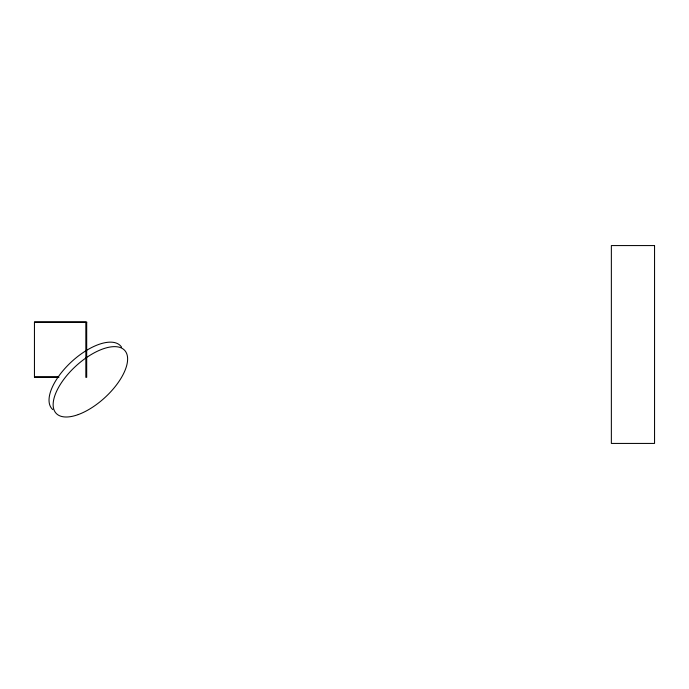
<?xml version="1.0" encoding="UTF-8"?>
<svg xmlns="http://www.w3.org/2000/svg" width="689" height="689" viewBox="0 0 689 689"><rect width="100%" height="100%" fill="white"/><g stroke="black" fill="none" stroke-linecap="round" stroke-linejoin="round"><path stroke-width="1.03" d="M34.45 322.211L85.841 322.211L85.841 377.348L86.693 377.348L86.693 321.987L34.45 321.987L34.45 377.184L58.97 377.184M85.841 322.495L86.693 322.495M34.45 376.961L57.902 376.961M52.795 409.576A46.533 21.428 -42.5 0 1 72.13 361.217A46.533 21.428 -42.5 0 1 121.583 347.196M654.55 245.568L611.358 245.568L611.358 443.432L654.55 443.432L654.55 245.568M78.279 414.563A46.533 21.428 -42.5 0 0 126.94 354.327A46.533 21.428 -42.5 0 0 65.92 376.625A46.533 21.428 -42.5 0 0 78.279 414.563"/></g></svg>
